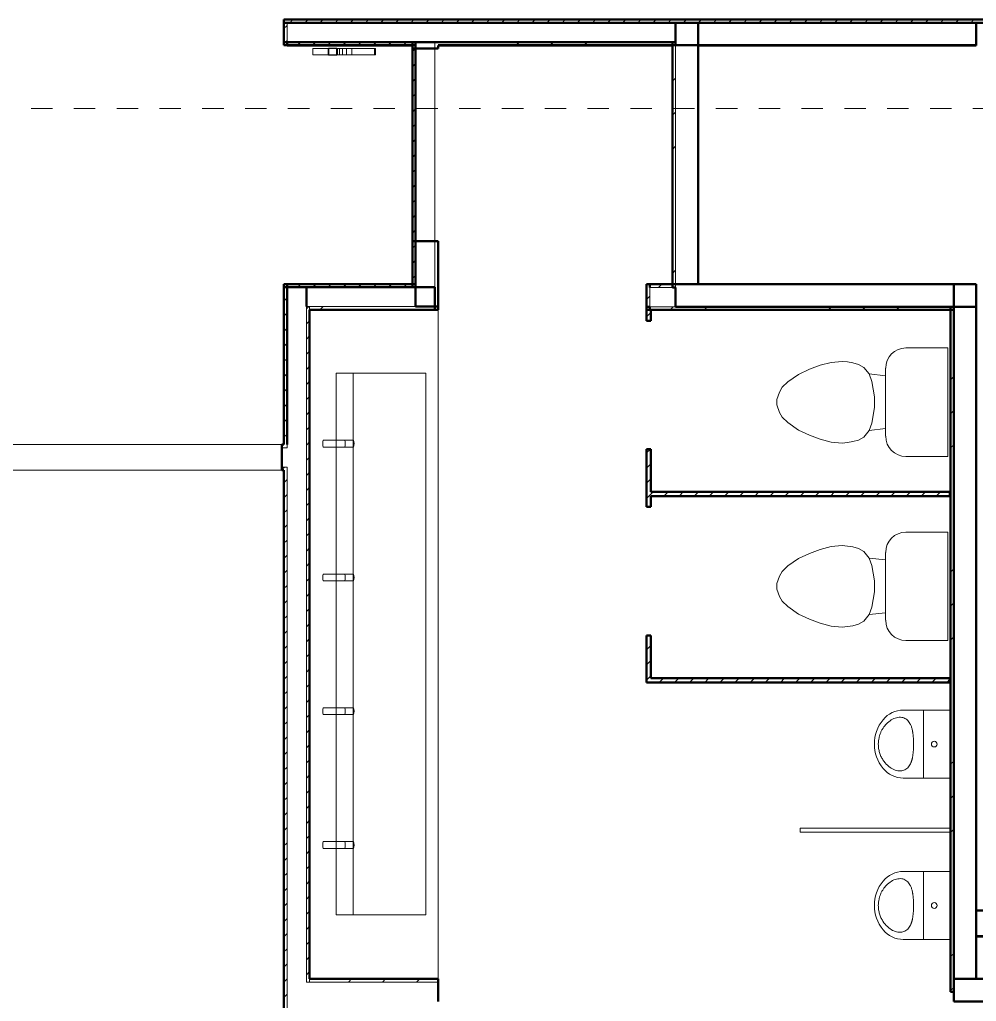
# Model space of a CAD drawing. Header units: inches. Extents: x -3 to 209, y -384 to 20.
# Drawn here: x 157.624 to 162.094, y -2.063 to 2.523 of the extents above; entities that cross this region are included whole.
import ezdxf

# ---------------------------------------------------------------- set-up
doc = ezdxf.new("R2010")
doc.units = ezdxf.units.IN
doc.header["$MEASUREMENT"] = 0
doc.linetypes.add('Grid Line 1_2_', pattern=[0.022225, 0.0127, -0.003175, 0.003175, -0.003175])
for name, color, linetype, lineweight in [('A-GENM', 253, 'Continuous', 9), ('A-WALL-PATT', 253, 'Continuous', 50), ('P-SANR-FIXT', 253, 'Continuous', 9), ('S-GRID', 253, 'Continuous', 9)]:
    doc.layers.add(name, color=color, linetype=linetype, lineweight=lineweight)
doc.layers.add('A-WALL', color=253, linetype='Continuous')

msp = doc.modelspace()

# ---------------------------------------------------------------- linework, layer by layer
at = {"layer": 'A-GENM'}
for p, q in [((158.9932, 2.3875), (158.9932, 2.3575)), ((158.9932, 2.3875), (159.0655, 2.3875)), ((159.0655, 2.3875), (159.0655, 2.3575)), ((159.0655, 2.3875), (159.0665, 2.3875)), ((159.1058, 2.3875), (159.1094, 2.3875)), ((159.1094, 2.3875), (159.1094, 2.3575)), ((159.1094, 2.3875), (159.1189, 2.3875)), ((159.1189, 2.3875), (159.1189, 2.3575)), ((159.1189, 2.3875), (159.1321, 2.3875)), ((159.1321, 2.3875), (159.1321, 2.3575)), ((159.1321, 2.3875), (159.1503, 2.3875)), ((159.1503, 2.3875), (159.1503, 2.3575)), ((159.1503, 2.3875), (159.1752, 2.3875)), ((159.1752, 2.3875), (159.1752, 2.3575)), ((159.1752, 2.3875), (159.2822, 2.3875)), ((159.2822, 2.3875), (159.2822, 2.3575)), ((159.2822, 2.3875), (159.2835, 2.3875)), ((159.2835, 2.3875), (159.2835, 2.3575)), ((159.2835, 2.3875), (159.2867, 2.3875)), ((159.2867, 2.3875), (159.2867, 2.3575)), ((159.0655, 2.3575), (158.9932, 2.3575)), ((159.0665, 2.3575), (159.0655, 2.3575)), ((159.1094, 2.3575), (159.1058, 2.3575)), ((159.1189, 2.3575), (159.1094, 2.3575)), ((159.1321, 2.3575), (159.1189, 2.3575)), ((159.1503, 2.3575), (159.1321, 2.3575)), ((159.1752, 2.3575), (159.1503, 2.3575)), ((159.2822, 2.3575), (159.1752, 2.3575)), ((159.2835, 2.3575), (159.2822, 2.3575)), ((159.2867, 2.3575), (159.2835, 2.3575)), ((159.5787, -1.9584), (159.5787, 1.1716)), ((159.1025, -1.6584), (159.1025, 0.8716)), ((159.1025, 0.8716), (159.5217, 0.8716)), ((159.1825, 0.8716), (159.1825, -1.6584)), ((159.5217, 0.8716), (159.5217, -1.6584)), ((159.1025, -1.6584), (159.5217, -1.6584))]:
    msp.add_line(p, q, dxfattribs=at)
at = {"layer": 'A-GENM', "lineweight": 25}
for p, q in [((159.1058, 2.3875), (159.0665, 2.3875)), ((159.0665, 2.3875), (159.0665, 2.3575)), ((159.1058, 2.3575), (159.1058, 2.3875)), ((159.0665, 2.3575), (159.1058, 2.3575))]:
    msp.add_line(p, q, dxfattribs=at)
at = {"layer": 'A-WALL', "lineweight": 50}
for p, q in [((165.1732, 2.5226), (158.8586, 2.5226)), ((158.8586, 2.5226), (158.8586, 2.5076)), ((158.8586, 2.5076), (158.8586, 2.4026)), ((158.8587, 2.5076), (158.8587, 2.4176)), ((158.8737, 2.5076), (158.8587, 2.5076)), ((160.6888, 2.5076), (158.8736, 2.5076)), ((162.0932, 2.5076), (160.6888, 2.5076)), ((160.6888, 2.5076), (165.1732, 2.5076)), ((160.6888, 2.4175), (160.6888, 2.5075)), ((162.0933, 2.5075), (160.7938, 2.5075)), ((160.7938, 2.5075), (160.7938, 2.4025)), ((162.0932, 2.4026), (162.0932, 2.5076)), ((162.0933, 2.4025), (162.0933, 2.5075)), ((158.8586, 2.4026), (158.8736, 2.4026)), ((158.8587, 2.4176), (158.8737, 2.4176)), ((158.8736, 2.4176), (159.4737, 2.4176)), ((158.8736, 2.4175), (158.8736, 2.4025)), ((158.8736, 2.4026), (159.4586, 2.4026)), ((158.8736, 2.4025), (159.4586, 2.4025)), ((159.4736, 2.4176), (159.4586, 2.4176)), ((159.4586, 2.4175), (159.4736, 2.4175)), ((159.4586, 2.4025), (159.4586, 2.4175)), ((159.4586, 2.4026), (159.4586, 1.2876)), ((159.4587, 2.4026), (159.4587, 2.3875)), ((159.4737, 2.4026), (159.4587, 2.4026)), ((159.4587, 2.3875), (159.4737, 2.3875)), ((159.4736, 2.4176), (159.4736, 2.3876)), ((159.4736, 2.4026), (159.4736, 2.4176)), ((159.4736, 2.4175), (160.6888, 2.4175)), ((159.4736, 1.2726), (159.4736, 2.4026)), ((159.4736, 2.3876), (159.5636, 2.3876)), ((159.4737, 2.4175), (159.4737, 2.4026)), ((159.4737, 2.3875), (159.5637, 2.3875)), ((159.5636, 2.3876), (159.5786, 2.3876)), ((159.5637, 2.3875), (159.5787, 2.3875)), ((159.5786, 2.4026), (160.6738, 2.4026)), ((159.5786, 2.3876), (159.5786, 2.4025)), ((159.5786, 2.4025), (160.6738, 2.4025)), ((159.5787, 2.3875), (159.5787, 2.4025)), ((160.6738, 2.4025), (160.6738, 2.4175)), ((160.6738, 2.4026), (160.6738, 1.2864)), ((160.6739, 2.4026), (160.6739, 1.2864)), ((160.6814, 2.4026), (160.6739, 2.4026)), ((160.6889, 2.4026), (160.6814, 2.4026)), ((160.6888, 2.4176), (160.6888, 2.4026)), ((160.6888, 2.4026), (160.6888, 2.4176)), ((160.7939, 2.4026), (160.6889, 2.4026)), ((160.7938, 1.2863), (160.7938, 2.4026)), ((160.7938, 2.4026), (162.0932, 2.4026)), ((160.7938, 2.4025), (162.0933, 2.4025)), ((160.7939, 1.2863), (160.7939, 2.4026)), ((159.4587, 1.4875), (159.4587, 1.2876)), ((159.4737, 1.4875), (159.4587, 1.4875)), ((159.5636, 1.4876), (159.4736, 1.4876)), ((159.4736, 1.4876), (159.4736, 1.2726)), ((159.5637, 1.4875), (159.4737, 1.4875)), ((159.5786, 1.4876), (159.5636, 1.4876)), ((159.5787, 1.4875), (159.5637, 1.4875)), ((159.5786, 1.1826), (159.5786, 1.4876)), ((159.5787, 1.1826), (159.5787, 1.4875)), ((159.4586, 1.2876), (158.8586, 1.2876)), ((158.8586, 1.2876), (158.8586, 1.2726)), ((159.4586, 1.2875), (158.8736, 1.2875)), ((158.8736, 1.2875), (158.8736, 1.2725)), ((159.4586, 1.2725), (159.4586, 1.2875)), ((159.4587, 1.2876), (159.4737, 1.2876)), ((159.4737, 1.2876), (159.4737, 1.2726)), ((160.6738, 1.2864), (160.5532, 1.2864)), ((160.5532, 1.2864), (160.5532, 1.2714)), ((160.6738, 1.2863), (160.5682, 1.2863)), ((160.5682, 1.2863), (160.5682, 1.2713)), ((160.6738, 1.2713), (160.6738, 1.2863)), ((160.6739, 1.2864), (160.6814, 1.2864)), ((160.6814, 1.2864), (160.6889, 1.2864)), ((160.6888, 1.2863), (160.7938, 1.2863)), ((162.0932, 1.2864), (160.7938, 1.2864)), ((161.9882, 1.2863), (160.7939, 1.2863)), ((161.9882, 1.1813), (161.9882, 1.2863)), ((162.0932, 1.1814), (162.0932, 1.2864)), ((158.8586, 1.2726), (158.8586, 0.5373)), ((158.8587, 1.2726), (158.8587, 0.5373)), ((158.8737, 1.2726), (158.8587, 1.2726)), ((158.8736, 1.2726), (159.4586, 1.2726)), ((158.8736, 0.5373), (158.8736, 1.2726)), ((158.8736, 1.2725), (159.4586, 1.2725)), ((158.8737, 1.1825), (158.8737, 1.2726)), ((159.4736, 1.2725), (158.8737, 1.2725)), ((158.8737, 1.2725), (158.8737, 1.1825)), ((159.4736, 1.2726), (158.9637, 1.2726)), ((158.9637, 1.2726), (158.9637, 1.1826)), ((159.4586, 1.2726), (159.4736, 1.2726)), ((159.4736, 1.1825), (159.4736, 1.2725)), ((159.4737, 1.2726), (159.5637, 1.2726)), ((159.5636, 1.1826), (159.5636, 1.2726)), ((159.5636, 1.2726), (159.5636, 1.1826)), ((159.5637, 1.2726), (159.5637, 1.1826)), ((160.5532, 1.2714), (160.5532, 1.1814)), ((160.5533, 1.2714), (160.5533, 1.1814)), ((160.6889, 1.2714), (160.6738, 1.2714)), ((160.6738, 1.2714), (160.6888, 1.2714)), ((160.6889, 1.2713), (160.6738, 1.2713)), ((160.6889, 1.1814), (160.6889, 1.2714)), ((158.9787, 1.1676), (159.5786, 1.1676)), ((158.9787, -1.9584), (158.9787, 1.1676)), ((158.9787, 1.1675), (159.5636, 1.1675)), ((159.4736, 1.1826), (159.5636, 1.1826)), ((159.5636, 1.1826), (159.4736, 1.1826)), ((159.5636, 1.1825), (159.4736, 1.1825)), ((159.5636, 1.1675), (159.5636, 1.1825)), ((159.5637, 1.1826), (159.5787, 1.1826)), ((159.5786, 1.1676), (159.5786, 1.1826)), ((160.5532, 1.1814), (160.5532, 1.1664)), ((160.5532, 1.1664), (161.9882, 1.1664)), ((160.5533, 1.1814), (160.5683, 1.1814)), ((160.5533, 1.1663), (160.5533, 1.1163)), ((160.5733, 1.1663), (160.5533, 1.1663)), ((160.5682, 1.1813), (160.5682, 1.1663)), ((160.5682, 1.1663), (161.9882, 1.1663)), ((160.5733, 1.1163), (160.5733, 1.1663)), ((160.7939, 1.1814), (160.6889, 1.1814)), ((160.6889, 1.1813), (160.7939, 1.1813)), ((160.7938, 1.1813), (160.6889, 1.1813)), ((161.9882, 1.1814), (160.7939, 1.1814)), ((161.9732, 1.1814), (161.9732, -2.0183)), ((161.9733, 1.1814), (161.9733, -2.0184)), ((162.0933, 1.1814), (161.9883, 1.1814)), ((161.9883, -2.0184), (161.9883, 1.1814)), ((161.9883, 1.1663), (161.9883, -1.9583)), ((162.0932, -1.6396), (162.0932, 1.1814)), ((162.0933, -1.9583), (162.0933, 1.1814)), ((160.5533, 1.1163), (160.5733, 1.1163)), ((158.8587, 0.5373), (158.8489, 0.5373)), ((158.8489, 0.5373), (158.8489, 0.5223)), ((158.8489, 0.5223), (158.8489, 0.4323)), ((160.5533, 0.5163), (160.5533, 0.2463)), ((160.5733, 0.5163), (160.5533, 0.5163)), ((160.5733, 0.3163), (160.5733, 0.5163)), ((158.8489, 0.4323), (158.8489, 0.4173)), ((158.8489, 0.4173), (158.8587, 0.4173)), ((158.8587, 0.4173), (158.8587, -5.0684)), ((161.9707, 0.3163), (160.5733, 0.3163)), ((160.5733, 0.2463), (160.5733, 0.2963)), ((160.5733, 0.2963), (161.9707, 0.2963)), ((161.9707, 0.2963), (161.9707, 0.3163)), ((160.5533, 0.2463), (160.5733, 0.2463)), ((160.5533, -0.3537), (160.5533, -0.5737)), ((160.5733, -0.3537), (160.5533, -0.3537)), ((160.5733, -0.5537), (160.5733, -0.3537)), ((160.5533, -0.5737), (160.5733, -0.5737)), ((161.9707, -0.5537), (160.5733, -0.5537)), ((160.5733, -0.5737), (161.9707, -0.5737)), ((161.9707, -0.5737), (161.9707, -0.5537)), ((162.7906, -1.6395), (162.0932, -1.6395)), ((162.7906, -1.6396), (162.0933, -1.6396)), ((162.0932, -1.7595), (162.7906, -1.7595)), ((162.0932, -1.9583), (162.0932, -1.7596)), ((162.0933, -1.7596), (162.7906, -1.7596)), ((159.5787, -1.9584), (158.9787, -1.9584)), ((159.5787, -1.9734), (159.5787, -1.9584)), ((161.9883, -1.9583), (162.0933, -1.9583)), ((168.4052, -1.9583), (162.0932, -1.9583)), ((159.5787, -2.0634), (159.5787, -1.9734)), ((161.9732, -2.0183), (161.9882, -2.0183)), ((161.9733, -2.0184), (161.9883, -2.0184)), ((161.9882, -2.0183), (161.9882, -2.0633)), ((161.9882, -2.0633), (162.0932, -2.0633)), ((162.0932, -2.0633), (164.5237, -2.0633))]:
    msp.add_line(p, q, dxfattribs=at)
at = {"layer": 'A-WALL', "lineweight": 18}
for p, q in [((158.8736, 2.5076), (158.8736, 2.4176)), ((158.8736, 2.5076), (160.6888, 2.5076)), ((160.6888, 2.5075), (158.8736, 2.5075)), ((158.8736, 2.5075), (158.8736, 2.4175)), ((158.8737, 2.4176), (158.8737, 2.5076)), ((159.4586, 2.4176), (158.8736, 2.4176)), ((158.8736, 2.4176), (158.8736, 2.4026)), ((158.8736, 2.4175), (159.4586, 2.4175)), ((159.4586, 2.4175), (158.8736, 2.4175)), ((159.4737, 2.4026), (159.4737, 2.3875)), ((159.4737, 2.3875), (159.4737, 2.4026)), ((159.4737, 1.4875), (159.4737, 2.3875)), ((159.5636, 2.3876), (159.5636, 2.4176)), ((159.5786, 2.4176), (159.5636, 2.4176)), ((159.5636, 2.4176), (159.5636, 2.3876)), ((159.5636, 2.3875), (159.5636, 1.4876)), ((159.5637, 2.3875), (159.5637, 2.4175)), ((159.5787, 2.4175), (159.5637, 2.4175)), ((159.5637, 2.4175), (159.5637, 2.3875)), ((159.5637, 2.3875), (159.5637, 1.4876)), ((160.6738, 2.4176), (159.5786, 2.4176)), ((160.6738, 2.4175), (159.5786, 2.4175)), ((159.5787, 2.4176), (160.6738, 2.4176)), ((160.6738, 2.4176), (160.6888, 2.4176)), ((160.6888, 2.4176), (160.6738, 2.4176)), ((160.6888, 2.4026), (160.6888, 1.2863)), ((160.6888, 1.2864), (160.6888, 2.4026)), ((160.6889, 2.4026), (160.6889, 1.2864)), ((160.6889, 1.2864), (160.6889, 2.4026)), ((159.4737, 1.4875), (159.4737, 1.2876)), ((159.4737, 1.2876), (159.4737, 1.4875)), ((159.5636, 1.2726), (159.5636, 1.4876)), ((159.5636, 1.4876), (159.5636, 1.2726)), ((159.5637, 1.2726), (159.5637, 1.4875)), ((159.5637, 1.4875), (159.5637, 1.2726)), ((160.6888, 1.2714), (160.6888, 1.2864)), ((160.6889, 1.2864), (160.6889, 1.2713)), ((158.8586, 1.2726), (158.8736, 1.2726)), ((158.8736, 1.2726), (158.8586, 1.2726)), ((160.6738, 1.2714), (160.5682, 1.2714)), ((160.5682, 1.2714), (160.5682, 1.1814)), ((160.5682, 1.2714), (160.6738, 1.2714)), ((160.6738, 1.2713), (160.5682, 1.2713)), ((160.5682, 1.2713), (160.5682, 1.1813)), ((160.5682, 1.2713), (160.6738, 1.2713)), ((160.5683, 1.1814), (160.5683, 1.2714)), ((158.8737, 1.1825), (158.8737, 0.5373)), ((158.8737, 0.5373), (158.8737, 1.1825)), ((158.9637, 1.1826), (158.9787, 1.1826)), ((158.9637, 1.1826), (158.9637, -1.9734)), ((158.9787, 1.1826), (158.9637, 1.1826)), ((158.9637, 1.1825), (158.9787, 1.1825)), ((158.9637, -1.9734), (158.9637, 1.1825)), ((158.9787, 1.1826), (159.4736, 1.1826)), ((159.4736, 1.1826), (158.9787, 1.1826)), ((158.9787, 1.1826), (158.9787, 1.1676)), ((158.9787, 1.1825), (159.4736, 1.1825)), ((159.4736, 1.1825), (158.9787, 1.1825)), ((158.9787, 1.1825), (158.9787, 1.1675)), ((160.5682, 1.1814), (160.6889, 1.1814)), ((160.6889, 1.1814), (160.5682, 1.1814)), ((160.5682, 1.1813), (160.6889, 1.1813)), ((160.6889, 1.1813), (160.5682, 1.1813)), ((160.7938, 1.1814), (161.9733, 1.1814)), ((161.9733, 1.1813), (160.7938, 1.1813)), ((160.7939, 1.1813), (161.9733, 1.1813)), ((161.9882, 1.1814), (161.9732, 1.1814)), ((161.9883, 1.1814), (161.9733, 1.1814)), ((161.9733, 1.1813), (161.9882, 1.1813)), ((161.9882, 1.1813), (161.9733, 1.1813)), ((161.9882, 1.1814), (161.9882, 1.1663)), ((161.9882, 1.1664), (161.9882, 1.1814)), ((161.9882, 1.1663), (161.9882, 1.1814)), ((161.9882, 1.1663), (161.9882, 1.1813)), ((161.9882, 1.1663), (161.9882, -2.0183)), ((161.9882, -2.0183), (161.9882, 1.1663)), ((161.9883, 1.1814), (161.9883, 1.1663)), ((157.2889, 0.5373), (158.8489, 0.5373)), ((158.8737, 0.5223), (158.8489, 0.5223)), ((158.8489, 0.5223), (158.8737, 0.5223)), ((158.8737, 0.5223), (158.8737, 0.5373)), ((158.8489, 0.4173), (157.2889, 0.4173)), ((158.8489, 0.4323), (158.8737, 0.4323)), ((158.8737, 0.4323), (158.8489, 0.4323)), ((158.8737, 0.4173), (158.8737, 0.4323)), ((158.8737, 0.4173), (158.8737, -4.9584)), ((158.8737, -2.0634), (158.8737, 0.4173)), ((161.2707, -1.2537), (161.9707, -1.2537)), ((161.2707, -1.2537), (161.2707, -1.2737)), ((161.9707, -1.2737), (161.2707, -1.2737)), ((161.9707, -1.2537), (161.9707, -1.2737)), ((162.0932, -1.6395), (162.0932, -1.7595)), ((162.0933, -1.6396), (162.0933, -1.7596)), ((158.9787, -1.9584), (158.9787, -1.9734)), ((158.9637, -1.9734), (158.9787, -1.9734)), ((159.5787, -1.9734), (158.9787, -1.9734)), ((158.9787, -1.9734), (159.5787, -1.9734))]:
    msp.add_line(p, q, dxfattribs=at)
at = {"layer": 'A-WALL-PATT', "linetype": 'Continuous', "lineweight": 9}
for p, q in [((158.8855, 2.5076), (158.9005, 2.5226)), ((158.9562, 2.5076), (158.9712, 2.5226)), ((159.0269, 2.5076), (159.0419, 2.5226)), ((159.0976, 2.5076), (159.1126, 2.5226)), ((159.1683, 2.5076), (159.1833, 2.5226)), ((159.239, 2.5076), (159.254, 2.5226)), ((159.3097, 2.5076), (159.3247, 2.5226)), ((159.3805, 2.5076), (159.3955, 2.5226)), ((159.4512, 2.5076), (159.4662, 2.5226)), ((159.5219, 2.5076), (159.5369, 2.5226)), ((159.5926, 2.5076), (159.6076, 2.5226)), ((159.6633, 2.5076), (159.6783, 2.5226)), ((159.734, 2.5076), (159.749, 2.5226)), ((159.8047, 2.5076), (159.8197, 2.5226)), ((159.8754, 2.5076), (159.8904, 2.5226)), ((159.9461, 2.5076), (159.9611, 2.5226)), ((160.0169, 2.5076), (160.0319, 2.5226)), ((160.0876, 2.5076), (160.1026, 2.5226)), ((160.1583, 2.5076), (160.1733, 2.5226)), ((160.229, 2.5076), (160.244, 2.5226)), ((160.2997, 2.5076), (160.3147, 2.5226)), ((160.3704, 2.5076), (160.3854, 2.5226)), ((160.4411, 2.5076), (160.4561, 2.5226)), ((160.5118, 2.5076), (160.5268, 2.5226)), ((160.5825, 2.5076), (160.5975, 2.5226)), ((160.6532, 2.5076), (160.6682, 2.5226)), ((160.724, 2.5076), (160.739, 2.5226)), ((160.7947, 2.5076), (160.8097, 2.5226)), ((160.8654, 2.5076), (160.8804, 2.5226)), ((160.9361, 2.5076), (160.9511, 2.5226)), ((161.0068, 2.5076), (161.0218, 2.5226)), ((161.0775, 2.5076), (161.0925, 2.5226)), ((161.1482, 2.5076), (161.1632, 2.5226)), ((161.2189, 2.5076), (161.2339, 2.5226)), ((161.2896, 2.5076), (161.3046, 2.5226)), ((161.3604, 2.5076), (161.3754, 2.5226)), ((161.4311, 2.5076), (161.4461, 2.5226)), ((161.5018, 2.5076), (161.5168, 2.5226)), ((161.5725, 2.5076), (161.5875, 2.5226)), ((161.6432, 2.5076), (161.6582, 2.5226)), ((161.7139, 2.5076), (161.7289, 2.5226)), ((161.7846, 2.5076), (161.7996, 2.5226)), ((161.8553, 2.5076), (161.8703, 2.5226)), ((161.926, 2.5076), (161.941, 2.5226)), ((161.9968, 2.5076), (162.0118, 2.5226)), ((162.0675, 2.5076), (162.0825, 2.5226)), ((158.8586, 2.4808), (158.8736, 2.4958)), ((158.8587, 2.4808), (158.8737, 2.4958)), ((158.8586, 2.41), (158.8736, 2.425)), ((158.8662, 2.4176), (158.8737, 2.4251)), ((158.9218, 2.4025), (158.9368, 2.4175)), ((158.9219, 2.4026), (158.9369, 2.4176)), ((158.9925, 2.4025), (159.0075, 2.4175)), ((158.9926, 2.4026), (159.0076, 2.4176)), ((159.0632, 2.4025), (159.0782, 2.4175)), ((159.0633, 2.4026), (159.0783, 2.4176)), ((159.1339, 2.4025), (159.1489, 2.4175)), ((159.134, 2.4026), (159.149, 2.4176)), ((159.2046, 2.4025), (159.2196, 2.4175)), ((159.2047, 2.4026), (159.2197, 2.4176)), ((159.2754, 2.4025), (159.2904, 2.4175)), ((159.2755, 2.4026), (159.2905, 2.4176)), ((159.3461, 2.4025), (159.3611, 2.4175)), ((159.3462, 2.4026), (159.3612, 2.4176)), ((159.4168, 2.4025), (159.4318, 2.4175)), ((159.4169, 2.4026), (159.4319, 2.4176)), ((159.4586, 2.3736), (159.4736, 2.3886)), ((159.4725, 2.3875), (159.4737, 2.3887)), ((159.9437, 2.4025), (159.9587, 2.4175)), ((159.9438, 2.4026), (159.9588, 2.4176)), ((160.1027, 2.4025), (160.1177, 2.4175)), ((160.1028, 2.4026), (160.1178, 2.4176)), ((160.2617, 2.4025), (160.2767, 2.4175)), ((160.2618, 2.4026), (160.2768, 2.4176)), ((159.4586, 2.3029), (159.4736, 2.3179)), ((159.4586, 2.2322), (159.4736, 2.2472)), ((160.6738, 2.2346), (160.6888, 2.2496)), ((160.6739, 2.2347), (160.6889, 2.2497)), ((159.4586, 2.1615), (159.4736, 2.1765)), ((159.4586, 2.0908), (159.4736, 2.1058)), ((160.6738, 2.0756), (160.6888, 2.0906)), ((160.6739, 2.0757), (160.6889, 2.0907)), ((159.4586, 2.0201), (159.4736, 2.0351)), ((159.4586, 1.9494), (159.4736, 1.9644)), ((160.6738, 1.9166), (160.6888, 1.9316)), ((160.6739, 1.9167), (160.6889, 1.9317)), ((159.4586, 1.8787), (159.4736, 1.8937)), ((159.4586, 1.808), (159.4736, 1.823)), ((159.4586, 1.7373), (159.4736, 1.7523)), ((159.4586, 1.6665), (159.4736, 1.6815)), ((159.4586, 1.5958), (159.4736, 1.6108)), ((159.4586, 1.5251), (159.4736, 1.5401)), ((159.4586, 1.4544), (159.4736, 1.4694)), ((159.4587, 1.4545), (159.4737, 1.4695)), ((159.4586, 1.3837), (159.4736, 1.3987)), ((159.4587, 1.3838), (159.4737, 1.3988)), ((160.6738, 1.3366), (160.6888, 1.3516)), ((160.6739, 1.3367), (160.6889, 1.3517)), ((158.8586, 1.2787), (158.8675, 1.2876)), ((158.9231, 1.2725), (158.9381, 1.2875)), ((158.9232, 1.2726), (158.9382, 1.2876)), ((158.9939, 1.2725), (159.0089, 1.2875)), ((158.994, 1.2726), (159.009, 1.2876)), ((159.0646, 1.2725), (159.0796, 1.2875)), ((159.0647, 1.2726), (159.0797, 1.2876)), ((159.1353, 1.2725), (159.1503, 1.2875)), ((159.1354, 1.2726), (159.1504, 1.2876)), ((159.206, 1.2725), (159.221, 1.2875)), ((159.2061, 1.2726), (159.2211, 1.2876)), ((159.2767, 1.2725), (159.2917, 1.2875)), ((159.2768, 1.2726), (159.2918, 1.2876)), ((159.3474, 1.2725), (159.3624, 1.2875)), ((159.3475, 1.2726), (159.3625, 1.2876)), ((159.4181, 1.2725), (159.4331, 1.2875)), ((159.4182, 1.2726), (159.4332, 1.2876)), ((159.4586, 1.313), (159.4736, 1.328)), ((159.4587, 1.3131), (159.4737, 1.3281)), ((160.6085, 1.2713), (160.6235, 1.2863)), ((160.6086, 1.2714), (160.6236, 1.2864)), ((158.8586, 1.208), (158.8736, 1.223)), ((158.8587, 1.208), (158.8737, 1.223)), ((160.5532, 1.216), (160.5682, 1.231)), ((160.5533, 1.2161), (160.5683, 1.2311)), ((158.8586, 1.1373), (158.8736, 1.1523)), ((158.8587, 1.1373), (158.8737, 1.1523)), ((158.9637, 1.1716), (158.9747, 1.1826)), ((159.0266, 1.1675), (159.0416, 1.1825)), ((159.0267, 1.1676), (159.0417, 1.1826)), ((160.5533, 1.1348), (160.5733, 1.1548)), ((160.6625, 1.1663), (160.6775, 1.1813)), ((160.6626, 1.1664), (160.6776, 1.1814)), ((160.8215, 1.1663), (160.8365, 1.1813)), ((160.8216, 1.1664), (160.8366, 1.1814)), ((161.4016, 1.1663), (161.4166, 1.1813)), ((161.4017, 1.1664), (161.4167, 1.1814)), ((161.5606, 1.1663), (161.5756, 1.1813)), ((161.5607, 1.1664), (161.5757, 1.1814)), ((161.7196, 1.1663), (161.7346, 1.1813)), ((161.7197, 1.1664), (161.7347, 1.1814)), ((158.9637, 1.1009), (158.9787, 1.1159)), ((158.8586, 1.0665), (158.8736, 1.0815)), ((158.8587, 1.0666), (158.8737, 1.0816)), ((158.8586, 0.9958), (158.8736, 1.0108)), ((158.8587, 0.9959), (158.8737, 1.0109)), ((158.9637, 1.0302), (158.9787, 1.0452)), ((158.9637, 0.9595), (158.9787, 0.9745)), ((158.8586, 0.9251), (158.8736, 0.9401)), ((158.8587, 0.9252), (158.8737, 0.9402)), ((158.9637, 0.8888), (158.9787, 0.9038)), ((158.8586, 0.8544), (158.8736, 0.8694)), ((158.8587, 0.8545), (158.8737, 0.8695)), ((158.9637, 0.8181), (158.9787, 0.8331)), ((161.9732, 0.8399), (161.9882, 0.8549)), ((161.9733, 0.84), (161.9883, 0.855)), ((158.8586, 0.7837), (158.8736, 0.7987)), ((158.8587, 0.7838), (158.8737, 0.7988)), ((158.9637, 0.7474), (158.9787, 0.7624)), ((158.8586, 0.713), (158.8736, 0.728)), ((158.8587, 0.7131), (158.8737, 0.7281)), ((158.9637, 0.6767), (158.9787, 0.6917)), ((161.9732, 0.6809), (161.9882, 0.6959)), ((161.9733, 0.681), (161.9883, 0.696)), ((158.8586, 0.6423), (158.8736, 0.6573)), ((158.8587, 0.6424), (158.8737, 0.6574)), ((158.9637, 0.6059), (158.9787, 0.6209)), ((158.8586, 0.5716), (158.8736, 0.5866)), ((158.8587, 0.5717), (158.8737, 0.5867)), ((158.9637, 0.5352), (158.9787, 0.5502)), ((160.5533, 0.4984), (160.5711, 0.5163)), ((161.9732, 0.5219), (161.9882, 0.5369)), ((161.9733, 0.522), (161.9883, 0.537)), ((158.9637, 0.4645), (158.9787, 0.4795)), ((158.8489, 0.4205), (158.8608, 0.4323)), ((160.5533, 0.4277), (160.5733, 0.4477)), ((158.8587, 0.3595), (158.8737, 0.3745)), ((158.9637, 0.3938), (158.9787, 0.4088)), ((160.5533, 0.357), (160.5733, 0.377)), ((158.9637, 0.3231), (158.9787, 0.3381)), ((158.8587, 0.2888), (158.8737, 0.3038)), ((160.5533, 0.2863), (160.5733, 0.3063)), ((160.5733, 0.3063), (160.5833, 0.3163)), ((160.634, 0.2963), (160.654, 0.3163)), ((160.7047, 0.2963), (160.7247, 0.3163)), ((160.7754, 0.2963), (160.7954, 0.3163)), ((160.8461, 0.2963), (160.8661, 0.3163)), ((160.9168, 0.2963), (160.9368, 0.3163)), ((160.9875, 0.2963), (161.0075, 0.3163)), ((161.0582, 0.2963), (161.0782, 0.3163)), ((161.129, 0.2963), (161.149, 0.3163)), ((161.1997, 0.2963), (161.2197, 0.3163)), ((161.2704, 0.2963), (161.2904, 0.3163)), ((161.3411, 0.2963), (161.3611, 0.3163)), ((161.4118, 0.2963), (161.4318, 0.3163)), ((161.4825, 0.2963), (161.5025, 0.3163)), ((161.5532, 0.2963), (161.5732, 0.3163)), ((161.6239, 0.2963), (161.6439, 0.3163)), ((161.6946, 0.2963), (161.7146, 0.3163)), ((161.7654, 0.2963), (161.7854, 0.3163)), ((161.8361, 0.2963), (161.8561, 0.3163)), ((161.9068, 0.2963), (161.9268, 0.3163)), ((158.8587, 0.2181), (158.8737, 0.2331)), ((158.9637, 0.2524), (158.9787, 0.2674)), ((158.9637, 0.1817), (158.9787, 0.1967)), ((158.8587, 0.1474), (158.8737, 0.1624)), ((158.9637, 0.111), (158.9787, 0.126)), ((158.8587, 0.0767), (158.8737, 0.0917)), ((158.9637, 0.0403), (158.9787, 0.0553)), ((158.8587, 0.006), (158.8737, 0.021)), ((158.9637, -0.0305), (158.9787, -0.0155)), ((161.9732, -0.0581), (161.9882, -0.0431)), ((161.9733, -0.058), (161.9883, -0.043)), ((158.8587, -0.0647), (158.8737, -0.0497)), ((158.9637, -0.1012), (158.9787, -0.0862)), ((158.8587, -0.1355), (158.8737, -0.1205)), ((158.9637, -0.1719), (158.9787, -0.1569)), ((158.8587, -0.2062), (158.8737, -0.1912)), ((158.9637, -0.2426), (158.9787, -0.2276)), ((161.9732, -0.2171), (161.9882, -0.2021)), ((161.9733, -0.217), (161.9883, -0.202)), ((158.8587, -0.2769), (158.8737, -0.2619)), ((158.9637, -0.3133), (158.9787, -0.2983)), ((158.8587, -0.3476), (158.8737, -0.3326)), ((161.9732, -0.3761), (161.9882, -0.3611)), ((161.9733, -0.376), (161.9883, -0.361)), ((158.8587, -0.4183), (158.8737, -0.4033)), ((158.9637, -0.384), (158.9787, -0.369)), ((160.5533, -0.4208), (160.5733, -0.4008)), ((158.9637, -0.4547), (158.9787, -0.4397)), ((158.8587, -0.489), (158.8737, -0.474)), ((160.5533, -0.4915), (160.5733, -0.4715)), ((158.8587, -0.5597), (158.8737, -0.5447)), ((158.9637, -0.5254), (158.9787, -0.5104)), ((160.5533, -0.5622), (160.5733, -0.5422)), ((158.9637, -0.5961), (158.9787, -0.5811)), ((160.6125, -0.5737), (160.6325, -0.5537)), ((160.6832, -0.5737), (160.7032, -0.5537)), ((160.7539, -0.5737), (160.7739, -0.5537)), ((160.8246, -0.5737), (160.8446, -0.5537)), ((160.8954, -0.5737), (160.9154, -0.5537)), ((160.9661, -0.5737), (160.9861, -0.5537)), ((161.0368, -0.5737), (161.0568, -0.5537)), ((161.1075, -0.5737), (161.1275, -0.5537)), ((161.1782, -0.5737), (161.1982, -0.5537)), ((161.2489, -0.5737), (161.2689, -0.5537)), ((161.3196, -0.5737), (161.3396, -0.5537)), ((161.3903, -0.5737), (161.4103, -0.5537)), ((161.461, -0.5737), (161.481, -0.5537)), ((161.5318, -0.5737), (161.5518, -0.5537)), ((161.6025, -0.5737), (161.6225, -0.5537)), ((161.6732, -0.5737), (161.6932, -0.5537)), ((161.7439, -0.5737), (161.7639, -0.5537)), ((161.8146, -0.5737), (161.8346, -0.5537)), ((161.8853, -0.5737), (161.9053, -0.5537)), ((161.956, -0.5737), (161.9707, -0.559)), ((158.8587, -0.6304), (158.8737, -0.6154)), ((158.8587, -0.7011), (158.8737, -0.6861)), ((158.9637, -0.6669), (158.9787, -0.6519)), ((158.9637, -0.7376), (158.9787, -0.7226)), ((158.8587, -0.7719), (158.8737, -0.7569)), ((158.9637, -0.8083), (158.9787, -0.7933)), ((158.8587, -0.8426), (158.8737, -0.8276)), ((158.9637, -0.879), (158.9787, -0.864)), ((158.8587, -0.9133), (158.8737, -0.8983)), ((158.9637, -0.9497), (158.9787, -0.9347)), ((161.9732, -0.9561), (161.9882, -0.9411)), ((161.9733, -0.956), (161.9883, -0.941)), ((158.8587, -0.984), (158.8737, -0.969)), ((158.9637, -1.0204), (158.9787, -1.0054)), ((158.8587, -1.0547), (158.8737, -1.0397)), ((158.9637, -1.0911), (158.9787, -1.0761)), ((161.9732, -1.1151), (161.9882, -1.1001)), ((161.9733, -1.115), (161.9883, -1.1)), ((158.8587, -1.1254), (158.8737, -1.1104)), ((158.8587, -1.1961), (158.8737, -1.1811)), ((158.9637, -1.1618), (158.9787, -1.1468)), ((158.9637, -1.2325), (158.9787, -1.2175)), ((158.8587, -1.2668), (158.8737, -1.2518)), ((161.9732, -1.2741), (161.9882, -1.2591)), ((161.9733, -1.274), (161.9883, -1.259)), ((158.8587, -1.3375), (158.8737, -1.3225)), ((158.9637, -1.3032), (158.9787, -1.2882)), ((158.9637, -1.374), (158.9787, -1.359)), ((158.8587, -1.4082), (158.8737, -1.3932)), ((158.8587, -1.479), (158.8737, -1.464)), ((158.9637, -1.4447), (158.9787, -1.4297)), ((158.9637, -1.5154), (158.9787, -1.5004)), ((158.8587, -1.5497), (158.8737, -1.5347)), ((158.9637, -1.5861), (158.9787, -1.5711)), ((158.8587, -1.6204), (158.8737, -1.6054)), ((158.9637, -1.6568), (158.9787, -1.6418)), ((158.8587, -1.6911), (158.8737, -1.6761)), ((158.9637, -1.7275), (158.9787, -1.7125)), ((158.8587, -1.7618), (158.8737, -1.7468)), ((158.9637, -1.7982), (158.9787, -1.7832)), ((158.8587, -1.8325), (158.8737, -1.8175)), ((158.9637, -1.8689), (158.9787, -1.8539)), ((161.9732, -1.8542), (161.9882, -1.8392)), ((161.9733, -1.8541), (161.9883, -1.8391)), ((158.8587, -1.9032), (158.8737, -1.8882)), ((158.9637, -1.9396), (158.9787, -1.9246)), ((158.8587, -1.9739), (158.8737, -1.9589)), ((159.1598, -1.9734), (159.1748, -1.9584)), ((159.3188, -1.9734), (159.3338, -1.9584)), ((159.4778, -1.9734), (159.4928, -1.9584)), ((161.9732, -2.0132), (161.9882, -1.9982)), ((161.9733, -2.0131), (161.9883, -1.9981)), ((158.8587, -2.0446), (158.8737, -2.0296))]:
    msp.add_line(p, q, dxfattribs=at)
at = {"layer": 'P-SANR-FIXT'}
for p, q in [((161.7648, 0.9888), (161.961, 0.9888)), ((161.961, 0.9888), (161.961, 0.482)), ((161.4157, 0.9215), (161.3647, 0.9078)), ((161.4663, 0.9259), (161.4157, 0.9215)), ((161.4916, 0.9237), (161.4663, 0.9259)), ((161.5171, 0.9192), (161.4916, 0.9237)), ((161.5425, 0.9124), (161.5171, 0.9192)), ((161.3139, 0.8893), (161.2631, 0.8656)), ((161.3647, 0.9078), (161.3139, 0.8893)), ((161.5679, 0.898), (161.5425, 0.9124)), ((161.5933, 0.8677), (161.5679, 0.898)), ((161.6701, 0.5767), (161.6701, 0.8942)), ((161.2123, 0.8304), (161.1869, 0.805)), ((161.2631, 0.8656), (161.2123, 0.8304)), ((161.606, 0.8328), (161.5933, 0.8677)), ((161.6701, 0.8589), (161.5933, 0.8677)), ((161.6187, 0.7608), (161.606, 0.8328)), ((161.1742, 0.783), (161.1615, 0.7481)), ((161.1869, 0.805), (161.1742, 0.783)), ((161.1615, 0.7481), (161.1615, 0.7227)), ((161.6187, 0.71), (161.6187, 0.7608)), ((161.1615, 0.7227), (161.1742, 0.6878)), ((161.606, 0.638), (161.6187, 0.71)), ((161.1742, 0.6878), (161.1869, 0.6658)), ((161.1869, 0.6658), (161.2123, 0.6404)), ((161.2123, 0.6404), (161.2631, 0.6052)), ((161.2631, 0.6052), (161.3139, 0.5815)), ((161.5679, 0.5728), (161.5933, 0.6031)), ((161.5933, 0.6031), (161.606, 0.638)), ((161.6701, 0.6119), (161.5933, 0.6031)), ((159.1832, 0.5579), (159.0416, 0.5579)), ((161.3139, 0.5815), (161.3647, 0.563)), ((161.3647, 0.563), (161.4157, 0.5493)), ((161.4916, 0.5471), (161.5171, 0.5516)), ((161.5171, 0.5516), (161.5425, 0.5584)), ((161.5425, 0.5584), (161.5679, 0.5728)), ((159.0416, 0.5262), (159.1832, 0.5262)), ((161.4157, 0.5493), (161.4663, 0.5449)), ((161.4663, 0.5449), (161.4916, 0.5471)), ((161.961, 0.482), (161.7648, 0.482)), ((161.7648, 0.1288), (161.961, 0.1288)), ((161.961, 0.1288), (161.961, -0.378)), ((161.3647, 0.0478), (161.3139, 0.0293)), ((161.4157, 0.0615), (161.3647, 0.0478)), ((161.4663, 0.0659), (161.4157, 0.0615)), ((161.4916, 0.0637), (161.4663, 0.0659)), ((161.5171, 0.0592), (161.4916, 0.0637)), ((161.5425, 0.0524), (161.5171, 0.0592)), ((161.5679, 0.038), (161.5425, 0.0524)), ((161.2631, 0.0056), (161.2123, -0.0296)), ((161.3139, 0.0293), (161.2631, 0.0056)), ((161.5933, 0.0077), (161.5679, 0.038)), ((161.606, -0.0272), (161.5933, 0.0077)), ((161.6701, -0.0011), (161.5933, 0.0077)), ((161.6701, -0.2833), (161.6701, 0.0342)), ((161.2123, -0.0296), (161.1869, -0.055)), ((161.6187, -0.0992), (161.606, -0.0272)), ((159.1832, -0.0671), (159.0416, -0.0671)), ((161.1742, -0.077), (161.1615, -0.1119)), ((161.1869, -0.055), (161.1742, -0.077)), ((159.0416, -0.0988), (159.1832, -0.0988)), ((161.1615, -0.1119), (161.1615, -0.1373)), ((161.1615, -0.1373), (161.1742, -0.1722)), ((161.6187, -0.15), (161.6187, -0.0992)), ((161.1742, -0.1722), (161.1869, -0.1942)), ((161.606, -0.222), (161.6187, -0.15)), ((161.1869, -0.1942), (161.2123, -0.2196)), ((161.2123, -0.2196), (161.2631, -0.2548)), ((161.5933, -0.2569), (161.606, -0.222)), ((161.2631, -0.2548), (161.3139, -0.2785)), ((161.5679, -0.2872), (161.5933, -0.2569)), ((161.6701, -0.2481), (161.5933, -0.2569)), ((161.3139, -0.2785), (161.3647, -0.297)), ((161.3647, -0.297), (161.4157, -0.3107)), ((161.4157, -0.3107), (161.4663, -0.3151)), ((161.4663, -0.3151), (161.4916, -0.3129)), ((161.4916, -0.3129), (161.5171, -0.3084)), ((161.5171, -0.3084), (161.5425, -0.3016)), ((161.5425, -0.3016), (161.5679, -0.2872)), ((161.961, -0.378), (161.7648, -0.378)), ((159.1832, -0.6921), (159.0416, -0.6921)), ((159.0416, -0.7238), (159.1832, -0.7238)), ((161.9733, -0.7029), (161.7523, -0.7029)), ((161.8463, -1.0204), (161.8463, -0.7029)), ((161.9733, -1.0204), (161.9733, -0.7029)), ((161.7523, -1.0204), (161.9733, -1.0204)), ((159.1832, -1.3171), (159.0416, -1.3171)), ((159.0416, -1.3488), (159.1832, -1.3488)), ((161.9733, -1.4567), (161.7523, -1.4567)), ((161.8463, -1.7742), (161.8463, -1.4567)), ((161.9733, -1.7742), (161.9733, -1.4567)), ((161.7523, -1.7742), (161.9733, -1.7742))]:
    msp.add_line(p, q, dxfattribs=at)
for centre in [(161.8971, -0.8617), (161.8971, -1.6154)]:
    msp.add_circle(centre, 0.0134, dxfattribs=at)
for centre, radius, start, end in [((161.7648, 0.8942), 0.0946, 90, 180), ((159.1122, 0.542), 0.0723, 167.3217, 192.6783), ((159.0684, 0.542), 0.0769, 348.0786, 11.9214), ((159.1386, 0.542), 0.0474, 340.4131, 19.5869), ((161.7648, 0.5767), 0.0946, 180, 270), ((161.7648, 0.0342), 0.0946, 90, 180), ((159.1122, -0.083), 0.0723, 167.3217, 192.6783), ((159.0684, -0.083), 0.0769, 348.0786, 11.9214), ((159.1386, -0.083), 0.0474, 340.4131, 19.5869), ((161.7648, -0.2833), 0.0946, 180, 270), ((159.1122, -0.708), 0.0723, 167.3217, 192.6783), ((159.0684, -0.708), 0.0769, 348.0786, 11.9214), ((159.1386, -0.708), 0.0474, 340.4131, 19.5869), ((161.7523, -0.8243), 0.1214, 90, 140.8479), ((161.7982, -0.8617), 0.1806, 140.8479, 219.1521), ((161.7523, -0.899), 0.1214, 219.1521, 270), ((159.1122, -1.333), 0.0723, 167.3217, 192.6783), ((159.0684, -1.333), 0.0769, 348.0786, 11.9214), ((159.1386, -1.333), 0.0474, 340.4131, 19.5869), ((161.7523, -1.5781), 0.1214, 90, 140.8479), ((161.7982, -1.6154), 0.1806, 140.8479, 219.1521), ((161.7523, -1.6528), 0.1214, 219.1521, 270)]:
    msp.add_arc(centre, radius, start, end, dxfattribs=at)
for points, knots in [([(161.6358, -0.8617), (161.6358, -0.8566), (161.6364, -0.8465), (161.6384, -0.8342), (161.6408, -0.8247), (161.6437, -0.8154), (161.6481, -0.8044), (161.6534, -0.7942), (161.6581, -0.7866), (161.6656, -0.7758), (161.68, -0.7598), (161.7027, -0.744), (161.7236, -0.7371), (161.7394, -0.7361), (161.7505, -0.7376), (161.7606, -0.7413), (161.7697, -0.7471), (161.7774, -0.755), (161.7829, -0.7631), (161.7867, -0.7706), (161.7892, -0.7767), (161.7914, -0.7832), (161.7934, -0.7901), (161.7948, -0.7964), (161.7958, -0.8016), (161.7965, -0.8056), (161.7971, -0.8097), (161.7977, -0.814), (161.7982, -0.8183), (161.7987, -0.8228), (161.7991, -0.8274), (161.7995, -0.8337), (161.8, -0.8417), (161.8003, -0.8515), (161.8004, -0.8582), (161.8004, -0.8617)], [-1, -1, -1, -1, -0.965909, -0.931818, -0.914773, -0.897727, -0.863636, -0.829545, -0.8125, -0.795455, -0.727273, -0.636364, -0.545455, -0.5, -0.454545, -0.409091, -0.363636, -0.318182, -0.272727, -0.25, -0.227273, -0.204545, -0.181818, -0.159091, -0.147727, -0.136364, -0.125, -0.113636, -0.102273, -0.090909, -0.079545, -0.068182, -0.045455, -0.022727, 0, 0, 0, 0]), ([(161.8004, -0.8617), (161.8003, -0.8668), (161.8002, -0.8744), (161.7999, -0.884), (161.7994, -0.8913), (161.799, -0.8971), (161.7986, -0.9017), (161.7981, -0.9061), (161.7974, -0.9115), (161.7965, -0.9178), (161.7954, -0.9238), (161.7944, -0.9285), (161.7936, -0.9322), (161.7926, -0.9358), (161.7914, -0.9401), (161.79, -0.9442), (161.7888, -0.9474), (161.787, -0.952), (161.7834, -0.9594), (161.7774, -0.9684), (161.7697, -0.9762), (161.7606, -0.9821), (161.7505, -0.9858), (161.7394, -0.9873), (161.7236, -0.9862), (161.7027, -0.9793), (161.6779, -0.9621), (161.6596, -0.9405), (161.6479, -0.9191), (161.6412, -0.9012), (161.6368, -0.8818), (161.6358, -0.8684), (161.6358, -0.8617)], [-1, -1, -1, -1, -0.965909, -0.948864, -0.931818, -0.914773, -0.90625, -0.897727, -0.880682, -0.863636, -0.846591, -0.829545, -0.821023, -0.8125, -0.795455, -0.778409, -0.769886, -0.761364, -0.727273, -0.681818, -0.636364, -0.590909, -0.545455, -0.5, -0.454545, -0.363636, -0.272727, -0.181818, -0.136364, -0.090909, -0.045455, 0, 0, 0, 0]), ([(161.6358, -1.6154), (161.6358, -1.6104), (161.6364, -1.6003), (161.6384, -1.588), (161.6408, -1.5784), (161.6437, -1.5692), (161.6481, -1.5581), (161.6534, -1.548), (161.6581, -1.5404), (161.6656, -1.5296), (161.68, -1.5136), (161.7027, -1.4978), (161.7236, -1.4909), (161.7394, -1.4898), (161.7505, -1.4913), (161.7606, -1.495), (161.7697, -1.5009), (161.7774, -1.5087), (161.7829, -1.5169), (161.7867, -1.5244), (161.7892, -1.5304), (161.7914, -1.5369), (161.7934, -1.5439), (161.7948, -1.5501), (161.7958, -1.5553), (161.7965, -1.5593), (161.7971, -1.5635), (161.7977, -1.5677), (161.7982, -1.5721), (161.7987, -1.5766), (161.7991, -1.5811), (161.7995, -1.5874), (161.8, -1.5955), (161.8003, -1.6052), (161.8004, -1.612), (161.8004, -1.6154)], [-1, -1, -1, -1, -0.965909, -0.931818, -0.914773, -0.897727, -0.863636, -0.829545, -0.8125, -0.795455, -0.727273, -0.636364, -0.545455, -0.5, -0.454545, -0.409091, -0.363636, -0.318182, -0.272727, -0.25, -0.227273, -0.204545, -0.181818, -0.159091, -0.147727, -0.136364, -0.125, -0.113636, -0.102273, -0.090909, -0.079545, -0.068182, -0.045455, -0.022727, 0, 0, 0, 0]), ([(161.8004, -1.6154), (161.8003, -1.6206), (161.8002, -1.6281), (161.7999, -1.6378), (161.7994, -1.645), (161.799, -1.6509), (161.7986, -1.6554), (161.7981, -1.6599), (161.7974, -1.6653), (161.7965, -1.6716), (161.7954, -1.6775), (161.7944, -1.6823), (161.7936, -1.686), (161.7926, -1.6896), (161.7914, -1.6939), (161.79, -1.698), (161.7888, -1.7012), (161.787, -1.7058), (161.7834, -1.7131), (161.7774, -1.7221), (161.7697, -1.73), (161.7606, -1.7358), (161.7505, -1.7395), (161.7394, -1.741), (161.7236, -1.74), (161.7027, -1.7331), (161.6779, -1.7158), (161.6596, -1.6943), (161.6479, -1.6729), (161.6412, -1.655), (161.6368, -1.6356), (161.6358, -1.6222), (161.6358, -1.6154)], [-1, -1, -1, -1, -0.965909, -0.948864, -0.931818, -0.914773, -0.90625, -0.897727, -0.880682, -0.863636, -0.846591, -0.829545, -0.821023, -0.8125, -0.795455, -0.778409, -0.769886, -0.761364, -0.727273, -0.681818, -0.636364, -0.590909, -0.545455, -0.5, -0.454545, -0.363636, -0.272727, -0.181818, -0.136364, -0.090909, -0.045455, 0, 0, 0, 0])]:
    msp.add_open_spline(points, degree=3, knots=knots, dxfattribs=at)
at = {"layer": 'S-GRID', "linetype": 'Grid Line 1_2_'}
msp.add_line((122.6773, 2.1076), (191.9984, 2.1076), dxfattribs=at)

doc.saveas('drawing.dxf')
